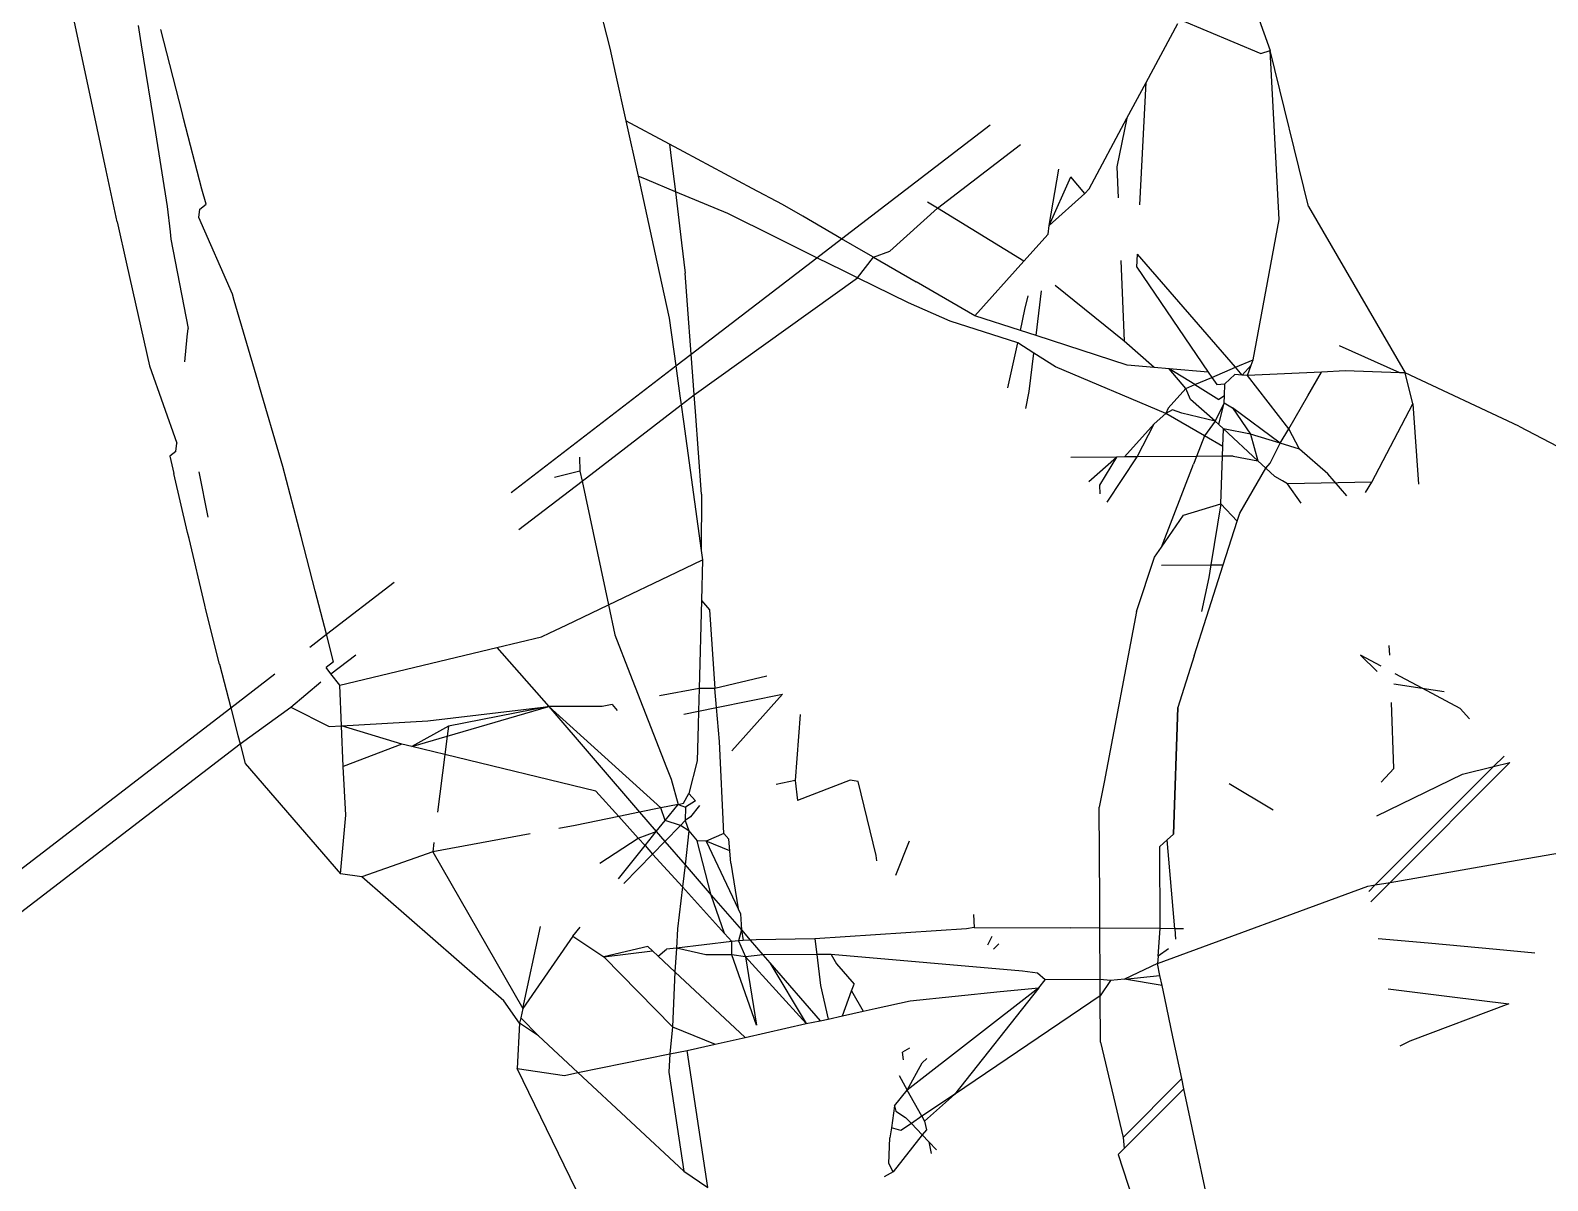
# Model space of a CAD drawing. Header units: inches. Extents: x 3324238 to 135265466, y -1036581 to 20094598.
# Drawn here: x 3354731.969 to 3354732.314, y -519088.5851 to -519088.3237 of the extents above; entities that cross this region are included whole.
import ezdxf

# ---------------------------------------------------------------- set-up
doc = ezdxf.new("R2010")
doc.units = ezdxf.units.IN
doc.header["$MEASUREMENT"] = 0

msp = doc.modelspace()

# ---------------------------------------------------------------- linework, layer by layer
for p, q in [((3354732.2447, -519088.31086, 0.00267), (3354732.25096, -519088.32831, 0.00267)), ((3354732.09784, -519088.31619, 0.00267), (3354732.10078, -519088.32777, 0.00267)), ((3354731.98213, -519088.33635, 0.00267), (3354731.97856, -519088.31976, 0.00267)), ((3354732.23043, -519088.32126, 0.00267), (3354732.24881, -519088.32899, 0.00267)), ((3354731.9935, -519088.32259, 0.00267), (3354731.99398, -519088.32556, 0.00267)), ((3354732.00351, -519088.34236, 0.00267), (3354731.99867, -519088.32356, 0.00267)), ((3354732.22275, -519088.33554, 0.00267), (3354732.22993, -519088.3222, 0.00267)), ((3354731.99398, -519088.32556, 0.00267), (3354731.99422, -519088.32701, 0.00267)), ((3354731.99422, -519088.32701, 0.00267), (3354731.99745, -519088.34702, 0.00267)), ((3354732.10078, -519088.32777, 0.00267), (3354732.10209, -519088.33369, 0.00267)), ((3354732.24881, -519088.32899, 0.00267), (3354732.25096, -519088.32831, 0.00267)), ((3354732.25299, -519088.36674, 0.00267), (3354732.25096, -519088.32831, 0.00267)), ((3354732.25962, -519088.36372, 0.00267), (3354732.25096, -519088.32831, 0.00267)), ((3354732.10209, -519088.33369, 0.00267), (3354732.10441, -519088.34425, 0.00267)), ((3354732.21837, -519088.34368, 0.00267), (3354732.22275, -519088.33554, 0.00267)), ((3354732.22132, -519088.36334, 0.00267), (3354732.22275, -519088.33554, 0.00267)), ((3354731.98626, -519088.3556, 0.00267), (3354731.98213, -519088.33635, 0.00267)), ((3354732.00387, -519088.34379, 0.00267), (3354732.00351, -519088.34236, 0.00267)), ((3354732.008, -519088.35984, 0.00267), (3354732.00387, -519088.34379, 0.00267)), ((3354732.11437, -519088.34958, 0.00267), (3354732.10441, -519088.34425, 0.00267)), ((3354732.10441, -519088.34425, 0.00267), (3354732.10719, -519088.35684, 0.00267)), ((3354732.15348, -519088.37108, 0.00267), (3354732.18724, -519088.34518, 0.00267)), ((3354732.20974, -519088.35973, 0.00267), (3354732.21837, -519088.34368, 0.00267)), ((3354732.21837, -519088.34368, 0.00267), (3354732.21608, -519088.35477, 0.00267)), ((3354731.99745, -519088.34702, 0.00267), (3354732.00015, -519088.36376, 0.00267)), ((3354732.11437, -519088.34958, 0.00267), (3354732.11484, -519088.3534, 0.00267)), ((3354732.11758, -519088.3513, 0.00267), (3354732.11437, -519088.34958, 0.00267)), ((3354732.13316, -519088.35964, 0.00267), (3354732.11758, -519088.3513, 0.00267)), ((3354732.1753, -519088.36412, 0.00267), (3354732.19415, -519088.34965, 0.00267)), ((3354731.98876, -519088.36721, 0.00267), (3354731.98626, -519088.3556, 0.00267)), ((3354732.11484, -519088.3534, 0.00267), (3354732.11569, -519088.3604, 0.00267)), ((3354732.20069, -519088.3681, 0.00267), (3354732.20289, -519088.3553, 0.00267)), ((3354732.21608, -519088.35477, 0.00267), (3354732.21637, -519088.3618, 0.00267)), ((3354732.00899, -519088.36323, 0.00267), (3354732.008, -519088.35984, 0.00267)), ((3354732.10924, -519088.3577, 0.00267), (3354732.10719, -519088.35684, 0.00267)), ((3354732.10719, -519088.35684, 0.00267), (3354732.10765, -519088.35892, 0.00267)), ((3354732.10765, -519088.35892, 0.00267), (3354732.11148, -519088.37635, 0.00267)), ((3354732.11569, -519088.3604, 0.00267), (3354732.10924, -519088.3577, 0.00267)), ((3354732.14001, -519088.3633, 0.00267), (3354732.13316, -519088.35964, 0.00267)), ((3354732.20069, -519088.3681, 0.00267), (3354732.20559, -519088.35705, 0.00267)), ((3354732.20881, -519088.36077, 0.00267), (3354732.20559, -519088.35705, 0.00267)), ((3354732.20881, -519088.36077, 0.00267), (3354732.20974, -519088.35973, 0.00267)), ((3354732.00755, -519088.36433, 0.00267), (3354732.00899, -519088.36323, 0.00267)), ((3354732.11569, -519088.3604, 0.00267), (3354732.1171, -519088.37202, 0.00267)), ((3354732.1276, -519088.36538, 0.00267), (3354732.11569, -519088.3604, 0.00267)), ((3354732.14465, -519088.36598, 0.00267), (3354732.14001, -519088.3633, 0.00267)), ((3354732.1753, -519088.36412, 0.00267), (3354732.17304, -519088.36274, 0.00267)), ((3354732.20069, -519088.3681, 0.00267), (3354732.20881, -519088.36077, 0.00267)), ((3354732.00015, -519088.36376, 0.00267), (3354732.0008, -519088.36952, 0.00267)), ((3354732.00736, -519088.36623, 0.00267), (3354732.00755, -519088.36433, 0.00267)), ((3354732.01498, -519088.38371, 0.00267), (3354732.00736, -519088.36623, 0.00267)), ((3354732.13845, -519088.37074, 0.00267), (3354732.1276, -519088.36538, 0.00267)), ((3354732.15348, -519088.37108, 0.00267), (3354732.14465, -519088.36598, 0.00267)), ((3354732.16443, -519088.37393, 0.00267), (3354732.1753, -519088.36412, 0.00267)), ((3354732.19495, -519088.3762, 0.00267), (3354732.1753, -519088.36412, 0.00267)), ((3354732.24709, -519088.39859, 0.00267), (3354732.25299, -519088.36674, 0.00267)), ((3354732.25962, -519088.36372, 0.00267), (3354732.2816, -519088.40158, 0.00267)), ((3354731.98876, -519088.36721, 0.00267), (3354731.99097, -519088.37706, 0.00267)), ((3354732.0008, -519088.36952, 0.00267), (3354732.00098, -519088.37117, 0.00267)), ((3354732.20045, -519088.37008, 0.00267), (3354732.19495, -519088.3762, 0.00267)), ((3354732.20045, -519088.37008, 0.00267), (3354732.20069, -519088.3681, 0.00267)), ((3354732.00098, -519088.37117, 0.00267), (3354732.00487, -519088.39147, 0.00267)), ((3354732.1171, -519088.37202, 0.00267), (3354732.11794, -519088.37891, 0.00267)), ((3354732.14787, -519088.37539, 0.00267), (3354732.13845, -519088.37074, 0.00267)), ((3354732.14787, -519088.37539, 0.00267), (3354732.15348, -519088.37108, 0.00267)), ((3354732.15901, -519088.37428, 0.00267), (3354732.15348, -519088.37108, 0.00267)), ((3354731.99097, -519088.37706, 0.00267), (3354731.99612, -519088.4, 0.00267)), ((3354732.11148, -519088.37635, 0.00267), (3354732.1143, -519088.38915, 0.00267)), ((3354732.1193, -519088.39731, 0.00267), (3354732.14787, -519088.37539, 0.00267)), ((3354732.15377, -519088.3783, 0.00267), (3354732.14787, -519088.37539, 0.00267)), ((3354732.15712, -519088.37996, 0.00267), (3354732.16075, -519088.37529, 0.00267)), ((3354732.16075, -519088.37529, 0.00267), (3354732.15901, -519088.37428, 0.00267)), ((3354732.16075, -519088.37529, 0.00267), (3354732.16443, -519088.37393, 0.00267)), ((3354732.16075, -519088.37529, 0.00267), (3354732.17047, -519088.3809, 0.00267)), ((3354732.18381, -519088.38861, 0.00267), (3354732.19495, -519088.3762, 0.00267)), ((3354732.21697, -519088.37606, 0.00267), (3354732.21774, -519088.39433, 0.00267)), ((3354732.22059, -519088.37757, 0.00267), (3354732.2208, -519088.37461, 0.00267)), ((3354732.24306, -519088.4003, 0.00267), (3354732.2208, -519088.37461, 0.00267)), ((3354732.11847, -519088.38607, 0.00267), (3354732.11794, -519088.37891, 0.00267)), ((3354732.11999, -519088.40657, 0.00267), (3354732.15712, -519088.37996, 0.00267)), ((3354732.15712, -519088.37996, 0.00267), (3354732.15377, -519088.3783, 0.00267)), ((3354732.16868, -519088.38567, 0.00267), (3354732.15712, -519088.37996, 0.00267)), ((3354732.22059, -519088.37757, 0.00267), (3354732.23685, -519088.4014, 0.00267)), ((3354732.01539, -519088.38511, 0.00267), (3354732.01498, -519088.38371, 0.00267)), ((3354732.18381, -519088.38861, 0.00267), (3354732.17047, -519088.3809, 0.00267)), ((3354732.19518, -519088.38716, 0.00267), (3354732.19594, -519088.38402, 0.00267)), ((3354732.19769, -519088.39309, 0.00267), (3354732.19891, -519088.38289, 0.00267)), ((3354732.21774, -519088.39433, 0.00267), (3354732.20205, -519088.3817, 0.00267)), ((3354732.02074, -519088.4034, 0.00267), (3354732.01539, -519088.38511, 0.00267)), ((3354732.1193, -519088.39731, 0.00267), (3354732.11847, -519088.38607, 0.00267)), ((3354732.17818, -519088.38981, 0.00267), (3354732.16868, -519088.38567, 0.00267)), ((3354732.19414, -519088.39195, 0.00267), (3354732.19518, -519088.38716, 0.00267)), ((3354732.1143, -519088.38915, 0.00267), (3354732.1158, -519088.4, 0.00267)), ((3354732.19352, -519088.39477, 0.00267), (3354732.17818, -519088.38981, 0.00267)), ((3354732.19414, -519088.39195, 0.00267), (3354732.18381, -519088.38861, 0.00267)), ((3354732.00412, -519088.39903, 0.00267), (3354732.00468, -519088.39339, 0.00267)), ((3354732.00468, -519088.39339, 0.00267), (3354732.00487, -519088.39147, 0.00267)), ((3354732.19769, -519088.39309, 0.00267), (3354732.19414, -519088.39195, 0.00267)), ((3354732.21841, -519088.39979, 0.00267), (3354732.19769, -519088.39309, 0.00267)), ((3354732.22456, -519088.40032, 0.00267), (3354732.21774, -519088.39433, 0.00267)), ((3354732.1158, -519088.4, 0.00267), (3354732.1193, -519088.39731, 0.00267)), ((3354732.11982, -519088.40437, 0.00267), (3354732.1193, -519088.39731, 0.00267)), ((3354732.1913, -519088.40495, 0.00267), (3354732.19352, -519088.39477, 0.00267)), ((3354732.19721, -519088.3971, 0.00267), (3354732.19352, -519088.39477, 0.00267)), ((3354732.19617, -519088.40578, 0.00267), (3354732.19721, -519088.3971, 0.00267)), ((3354732.20215, -519088.40023, 0.00267), (3354732.19721, -519088.3971, 0.00267)), ((3354732.28039, -519088.40154, 0.00267), (3354732.26669, -519088.39541, 0.00267)), ((3354731.99612, -519088.4, 0.00267), (3354732.00229, -519088.41756, 0.00267)), ((3354732.07835, -519088.42874, 0.00267), (3354732.1158, -519088.4, 0.00267)), ((3354732.1158, -519088.4, 0.00267), (3354732.11673, -519088.40675, 0.00267)), ((3354732.22719, -519088.41082, 0.00267), (3354732.20215, -519088.40023, 0.00267)), ((3354732.22456, -519088.40032, 0.00267), (3354732.21841, -519088.39979, 0.00267)), ((3354732.22795, -519088.40062, 0.00267), (3354732.22456, -519088.40032, 0.00267)), ((3354732.23176, -519088.4051, 0.00267), (3354732.22795, -519088.40062, 0.00267)), ((3354732.23685, -519088.4014, 0.00267), (3354732.22795, -519088.40062, 0.00267)), ((3354732.23381, -519088.40423, 0.00267), (3354732.22795, -519088.40062, 0.00267)), ((3354732.23767, -519088.40259, 0.00267), (3354732.24306, -519088.4003, 0.00267)), ((3354732.24306, -519088.4003, 0.00267), (3354732.24709, -519088.39859, 0.00267)), ((3354732.24459, -519088.40207, 0.00267), (3354732.24306, -519088.4003, 0.00267)), ((3354732.24665, -519088.39979, 0.00267), (3354732.24459, -519088.40207, 0.00267)), ((3354732.2458, -519088.40217, 0.00267), (3354732.24665, -519088.39979, 0.00267)), ((3354732.24665, -519088.39979, 0.00267), (3354732.24709, -519088.39859, 0.00267)), ((3354732.26796, -519088.40111, 0.00267), (3354732.26259, -519088.40137, 0.00267)), ((3354732.28039, -519088.40154, 0.00267), (3354732.26796, -519088.40111, 0.00267)), ((3354732.02112, -519088.40472, 0.00267), (3354732.02074, -519088.4034, 0.00267)), ((3354732.02604, -519088.42155, 0.00267), (3354732.02112, -519088.40472, 0.00267)), ((3354732.11999, -519088.40657, 0.00267), (3354732.11982, -519088.40437, 0.00267)), ((3354732.23176, -519088.4051, 0.00267), (3354732.23381, -519088.40423, 0.00267)), ((3354732.23381, -519088.40423, 0.00267), (3354732.23767, -519088.40259, 0.00267)), ((3354732.23381, -519088.40423, 0.00267), (3354732.23927, -519088.4076, 0.00267)), ((3354732.23685, -519088.4014, 0.00267), (3354732.23767, -519088.40259, 0.00267)), ((3354732.23767, -519088.40259, 0.00267), (3354732.2388, -519088.40424, 0.00267)), ((3354732.2388, -519088.40424, 0.00267), (3354732.24064, -519088.40409, 0.00267)), ((3354732.24055, -519088.40682, 0.00267), (3354732.24064, -519088.40409, 0.00267)), ((3354732.24289, -519088.40192, 0.00267), (3354732.24064, -519088.40409, 0.00267)), ((3354732.24459, -519088.40207, 0.00267), (3354732.24289, -519088.40192, 0.00267)), ((3354732.2458, -519088.40217, 0.00267), (3354732.24459, -519088.40207, 0.00267)), ((3354732.26259, -519088.40137, 0.00267), (3354732.2458, -519088.40217, 0.00267)), ((3354732.25515, -519088.41425, 0.00267), (3354732.2458, -519088.40217, 0.00267)), ((3354732.2595, -519088.40675, 0.00267), (3354732.26259, -519088.40137, 0.00267)), ((3354732.2816, -519088.40158, 0.00267), (3354732.28039, -519088.40154, 0.00267)), ((3354732.28339, -519088.40858, 0.00267), (3354732.2816, -519088.40158, 0.00267)), ((3354732.30746, -519088.41365, 0.00267), (3354732.2816, -519088.40158, 0.00267)), ((3354732.11673, -519088.40675, 0.00267), (3354732.11702, -519088.40885, 0.00267)), ((3354732.11702, -519088.40885, 0.00267), (3354732.11999, -519088.40657, 0.00267)), ((3354732.12027, -519088.41038, 0.00267), (3354732.11999, -519088.40657, 0.00267)), ((3354732.19538, -519088.40966, 0.00267), (3354732.19617, -519088.40578, 0.00267)), ((3354732.22773, -519088.4096, 0.00267), (3354732.23176, -519088.4051, 0.00267)), ((3354732.23285, -519088.40761, 0.00267), (3354732.23176, -519088.4051, 0.00267)), ((3354732.23845, -519088.41254, 0.00267), (3354732.23285, -519088.40761, 0.00267)), ((3354732.24055, -519088.40682, 0.00267), (3354732.23927, -519088.4076, 0.00267)), ((3354732.2405, -519088.40836, 0.00267), (3354732.24055, -519088.40682, 0.00267)), ((3354732.25515, -519088.41425, 0.00267), (3354732.2595, -519088.40675, 0.00267)), ((3354732.09447, -519088.42615, 0.00267), (3354732.11702, -519088.40885, 0.00267)), ((3354732.11702, -519088.40885, 0.00267), (3354732.11754, -519088.41264, 0.00267)), ((3354732.12165, -519088.42912, 0.00267), (3354732.12027, -519088.41038, 0.00267)), ((3354732.22455, -519088.41315, 0.00267), (3354732.22719, -519088.41082, 0.00267)), ((3354732.22773, -519088.4096, 0.00267), (3354732.22719, -519088.41082, 0.00267)), ((3354732.22871, -519088.40996, 0.00267), (3354732.22719, -519088.41082, 0.00267)), ((3354732.23602, -519088.41591, 0.00267), (3354732.22719, -519088.41082, 0.00267)), ((3354732.23085, -519088.41075, 0.00267), (3354732.22871, -519088.40996, 0.00267)), ((3354732.23845, -519088.41254, 0.00267), (3354732.23085, -519088.41075, 0.00267)), ((3354732.2405, -519088.40836, 0.00267), (3354732.23845, -519088.41254, 0.00267)), ((3354732.23929, -519088.41332, 0.00267), (3354732.2405, -519088.40836, 0.00267)), ((3354732.2405, -519088.40836, 0.00267), (3354732.2424, -519088.40953, 0.00267)), ((3354732.2424, -519088.40953, 0.00267), (3354732.24648, -519088.41551, 0.00267)), ((3354732.25322, -519088.41756, 0.00267), (3354732.2424, -519088.40953, 0.00267)), ((3354732.27408, -519088.42637, 0.00267), (3354732.28339, -519088.40858, 0.00267)), ((3354732.28339, -519088.40858, 0.00267), (3354732.28465, -519088.42683, 0.00267)), ((3354732.11754, -519088.41264, 0.00267), (3354732.12158, -519088.44195, 0.00267)), ((3354732.22455, -519088.41315, 0.00267), (3354732.21781, -519088.42068, 0.00267)), ((3354732.22068, -519088.42066, 0.00267), (3354732.22455, -519088.41315, 0.00267)), ((3354732.23845, -519088.41254, 0.00267), (3354732.23602, -519088.41591, 0.00267)), ((3354732.23929, -519088.41332, 0.00267), (3354732.23845, -519088.41254, 0.00267)), ((3354732.2403, -519088.41425, 0.00267), (3354732.23929, -519088.41332, 0.00267)), ((3354732.24017, -519088.4183, 0.00267), (3354732.2403, -519088.41425, 0.00267)), ((3354732.24813, -519088.42152, 0.00267), (3354732.2403, -519088.41425, 0.00267)), ((3354732.24648, -519088.41551, 0.00267), (3354732.2403, -519088.41425, 0.00267)), ((3354732.25322, -519088.41756, 0.00267), (3354732.25515, -519088.41425, 0.00267)), ((3354732.25758, -519088.41888, 0.00267), (3354732.25515, -519088.41425, 0.00267)), ((3354732.30746, -519088.41365, 0.00267), (3354732.34328, -519088.43236, 0.00267)), ((3354732.0021, -519088.41941, 0.00267), (3354732.00229, -519088.41756, 0.00267)), ((3354732.23602, -519088.41591, 0.00267), (3354732.2342, -519088.42054, 0.00267)), ((3354732.24017, -519088.4183, 0.00267), (3354732.23602, -519088.41591, 0.00267)), ((3354732.24009, -519088.42049, 0.00267), (3354732.24017, -519088.4183, 0.00267)), ((3354732.25322, -519088.41756, 0.00267), (3354732.24648, -519088.41551, 0.00267)), ((3354732.24648, -519088.41551, 0.00267), (3354732.24813, -519088.42152, 0.00267)), ((3354732.25095, -519088.42205, 0.00267), (3354732.25322, -519088.41756, 0.00267)), ((3354732.25758, -519088.41888, 0.00267), (3354732.25322, -519088.41756, 0.00267)), ((3354732.0021, -519088.41941, 0.00267), (3354732.00072, -519088.42048, 0.00267)), ((3354732.00072, -519088.42048, 0.00267), (3354732.00161, -519088.42443, 0.00267)), ((3354732.02642, -519088.42284, 0.00267), (3354732.02604, -519088.42155, 0.00267)), ((3354732.09388, -519088.42073, 0.00267), (3354732.09399, -519088.42387, 0.00267)), ((3354732.21599, -519088.4207, 0.00267), (3354732.2056, -519088.42079, 0.00267)), ((3354732.20973, -519088.42622, 0.00267), (3354732.21599, -519088.4207, 0.00267)), ((3354732.21599, -519088.4207, 0.00267), (3354732.2121, -519088.42706, 0.00267)), ((3354732.21385, -519088.43097, 0.00267), (3354732.22068, -519088.42066, 0.00267)), ((3354732.21781, -519088.42068, 0.00267), (3354732.21599, -519088.4207, 0.00267)), ((3354732.22068, -519088.42066, 0.00267), (3354732.21781, -519088.42068, 0.00267)), ((3354732.2342, -519088.42054, 0.00267), (3354732.22068, -519088.42066, 0.00267)), ((3354732.2342, -519088.42054, 0.00267), (3354732.23349, -519088.42235, 0.00267)), ((3354732.24009, -519088.42049, 0.00267), (3354732.2342, -519088.42054, 0.00267)), ((3354732.23973, -519088.43131, 0.00267), (3354732.24009, -519088.42049, 0.00267)), ((3354732.2425, -519088.42047, 0.00267), (3354732.24009, -519088.42049, 0.00267)), ((3354732.2425, -519088.42047, 0.00267), (3354732.24813, -519088.42152, 0.00267)), ((3354732.24994, -519088.42321, 0.00267), (3354732.24813, -519088.42152, 0.00267)), ((3354732.24994, -519088.42321, 0.00267), (3354732.25095, -519088.42205, 0.00267)), ((3354732.26402, -519088.42449, 0.00267), (3354732.25758, -519088.41888, 0.00267)), ((3354732.00478, -519088.43787, 0.00267), (3354732.00161, -519088.42443, 0.00267)), ((3354732.00732, -519088.42406, 0.00267), (3354732.00938, -519088.43434, 0.00267)), ((3354732.03056, -519088.43876, 0.00267), (3354732.02642, -519088.42284, 0.00267)), ((3354732.09399, -519088.42387, 0.00267), (3354732.08816, -519088.42533, 0.00267)), ((3354732.09399, -519088.42387, 0.00267), (3354732.09447, -519088.42615, 0.00267)), ((3354732.2262, -519088.44118, 0.00267), (3354732.23349, -519088.42235, 0.00267)), ((3354732.244, -519088.43343, 0.00267), (3354732.24994, -519088.42321, 0.00267)), ((3354732.25202, -519088.42514, 0.00267), (3354732.24994, -519088.42321, 0.00267)), ((3354732.25373, -519088.42612, 0.00267), (3354732.25202, -519088.42514, 0.00267)), ((3354732.26834, -519088.42948, 0.00267), (3354732.26402, -519088.42449, 0.00267)), ((3354732.08012, -519088.43717, 0.00267), (3354732.09447, -519088.42615, 0.00267)), ((3354732.09447, -519088.42615, 0.00267), (3354732.10049, -519088.45426, 0.00267)), ((3354732.2121, -519088.42706, 0.00267), (3354732.2122, -519088.42907, 0.00267)), ((3354732.2121, -519088.42706, 0.00267), (3354732.2122, -519088.42907, 0.00267)), ((3354732.25484, -519088.42676, 0.00267), (3354732.25373, -519088.42612, 0.00267)), ((3354732.25484, -519088.42676, 0.00267), (3354732.25373, -519088.42612, 0.00267)), ((3354732.27408, -519088.42637, 0.00267), (3354732.25484, -519088.42676, 0.00267)), ((3354732.25798, -519088.43116, 0.00267), (3354732.25484, -519088.42676, 0.00267)), ((3354732.27264, -519088.42878, 0.00267), (3354732.27408, -519088.42637, 0.00267)), ((3354732.12165, -519088.42912, 0.00267), (3354732.12158, -519088.44195, 0.00267)), ((3354732.23119, -519088.43389, 0.00267), (3354732.23973, -519088.43131, 0.00267)), ((3354732.23973, -519088.43131, 0.00267), (3354732.23743, -519088.44519, 0.00267)), ((3354732.24342, -519088.43525, 0.00267), (3354732.23973, -519088.43131, 0.00267)), ((3354732.2262, -519088.44118, 0.00267), (3354732.23119, -519088.43389, 0.00267)), ((3354732.24026, -519088.44517, 0.00267), (3354732.24342, -519088.43525, 0.00267)), ((3354732.24342, -519088.43525, 0.00267), (3354732.244, -519088.43343, 0.00267)), ((3354732.00509, -519088.43917, 0.00267), (3354732.00478, -519088.43787, 0.00267)), ((3354732.00868, -519088.45435, 0.00267), (3354732.00509, -519088.43917, 0.00267)), ((3354732.03377, -519088.45108, 0.00267), (3354732.03056, -519088.43876, 0.00267)), ((3354732.12158, -519088.44195, 0.00267), (3354732.12187, -519088.44404, 0.00267)), ((3354732.22465, -519088.44344, 0.00267), (3354732.2262, -519088.44118, 0.00267)), ((3354732.11602, -519088.44683, 0.00267), (3354732.12187, -519088.44404, 0.00267)), ((3354732.12187, -519088.44404, 0.00267), (3354732.12162, -519088.45329, 0.00267)), ((3354732.22055, -519088.45577, 0.00267), (3354732.22465, -519088.44344, 0.00267)), ((3354732.22625, -519088.44528, 0.00267), (3354732.23743, -519088.44519, 0.00267)), ((3354732.23647, -519088.45708, 0.00267), (3354732.24026, -519088.44517, 0.00267)), ((3354732.23743, -519088.44519, 0.00267), (3354732.23696, -519088.44806, 0.00267)), ((3354732.23743, -519088.44519, 0.00267), (3354732.24026, -519088.44517, 0.00267)), ((3354732.03635, -519088.46098, 0.00267), (3354732.05175, -519088.44916, 0.00267)), ((3354732.10049, -519088.45426, 0.00267), (3354732.11602, -519088.44683, 0.00267)), ((3354732.23696, -519088.44806, 0.00267), (3354732.23534, -519088.45578, 0.00267)), ((3354732.03635, -519088.46098, 0.00267), (3354732.03377, -519088.45108, 0.00267)), ((3354732.00894, -519088.45544, 0.00267), (3354732.00868, -519088.45435, 0.00267)), ((3354732.012, -519088.46779, 0.00267), (3354732.00894, -519088.45544, 0.00267)), ((3354732.09085, -519088.45887, 0.00267), (3354732.10049, -519088.45426, 0.00267)), ((3354732.10049, -519088.45426, 0.00267), (3354732.10195, -519088.46111, 0.00267)), ((3354732.12162, -519088.45329, 0.00267), (3354732.12107, -519088.47332, 0.00267)), ((3354732.12162, -519088.45329, 0.00267), (3354732.12343, -519088.45538, 0.00267)), ((3354732.12343, -519088.45538, 0.00267), (3354732.12463, -519088.47328, 0.00267)), ((3354732.22055, -519088.45577, 0.00267), (3354732.21315, -519088.49456, 0.00267)), ((3354732.08715, -519088.46064, 0.00267), (3354732.09085, -519088.45887, 0.00267)), ((3354732.23367, -519088.46588, 0.00267), (3354732.23647, -519088.45708, 0.00267)), ((3354732.03258, -519088.46388, 0.00267), (3354732.03635, -519088.46098, 0.00267)), ((3354732.03798, -519088.46723, 0.00267), (3354732.03635, -519088.46098, 0.00267)), ((3354732.07509, -519088.46398, 0.00267), (3354732.08523, -519088.46155, 0.00267)), ((3354732.08523, -519088.46155, 0.00267), (3354732.08715, -519088.46064, 0.00267)), ((3354732.10195, -519088.46111, 0.00267), (3354732.10535, -519088.46986, 0.00267)), ((3354732.03737, -519088.46998, 0.00267), (3354732.04299, -519088.46567, 0.00267)), ((3354732.03936, -519088.47251, 0.00267), (3354732.07509, -519088.46398, 0.00267)), ((3354732.07509, -519088.46398, 0.00267), (3354732.08689, -519088.47741, 0.00267)), ((3354732.23367, -519088.46588, 0.00267), (3354732.22992, -519088.47763, 0.00267)), ((3354732.2762, -519088.46824, 0.00267), (3354732.27144, -519088.4657, 0.00267)), ((3354732.27144, -519088.4657, 0.00267), (3354732.27529, -519088.46945, 0.00267)), ((3354732.27811, -519088.46571, 0.00267), (3354732.27802, -519088.46351, 0.00267)), ((3354732.012, -519088.46779, 0.00267), (3354732.01457, -519088.47769, 0.00267)), ((3354732.01457, -519088.47769, 0.00267), (3354732.02463, -519088.46997, 0.00267)), ((3354732.03798, -519088.46723, 0.00267), (3354732.03625, -519088.46856, 0.00267)), ((3354732.03737, -519088.46998, 0.00267), (3354732.03625, -519088.46856, 0.00267)), ((3354732.03936, -519088.47251, 0.00267), (3354732.03737, -519088.46998, 0.00267)), ((3354732.10535, -519088.46986, 0.00267), (3354732.11366, -519088.49124, 0.00267)), ((3354732.28547, -519088.4732, 0.00267), (3354732.27936, -519088.46994, 0.00267)), ((3354732.02821, -519088.47757, 0.00267), (3354732.03504, -519088.47177, 0.00267)), ((3354732.0398, -519088.48175, 0.00267), (3354732.03936, -519088.47251, 0.00267)), ((3354732.12107, -519088.47332, 0.00267), (3354732.11209, -519088.47497, 0.00267)), ((3354732.12107, -519088.47332, 0.00267), (3354732.12093, -519088.47847, 0.00267)), ((3354732.12463, -519088.47328, 0.00267), (3354732.12107, -519088.47332, 0.00267)), ((3354732.13651, -519088.47048, 0.00267), (3354732.12463, -519088.47328, 0.00267)), ((3354732.12504, -519088.47764, 0.00267), (3354732.12463, -519088.47328, 0.00267)), ((3354732.27906, -519088.47227, 0.00267), (3354732.28547, -519088.4732, 0.00267)), ((3354732.2941, -519088.47782, 0.00267), (3354732.28547, -519088.4732, 0.00267)), ((3354732.28547, -519088.4732, 0.00267), (3354732.29052, -519088.47394, 0.00267)), ((3354732.10129, -519088.47696, 0.00267), (3354732.09901, -519088.47738, 0.00267)), ((3354732.10129, -519088.47696, 0.00267), (3354732.10245, -519088.47831, 0.00267)), ((3354732.12504, -519088.47764, 0.00267), (3354732.14008, -519088.4746, 0.00267)), ((3354732.12852, -519088.48743, 0.00267), (3354732.14008, -519088.4746, 0.00267)), ((3354732.27908, -519088.49148, 0.00267), (3354732.27851, -519088.4765, 0.00267)), ((3354729.99548, -519090.02729, 0.00267), (3354732.01457, -519088.47769, 0.00267)), ((3354732.01457, -519088.47769, 0.00267), (3354732.0162, -519088.48396, 0.00267)), ((3354732.0167, -519088.48585, 0.00267), (3354732.02821, -519088.47757, 0.00267)), ((3354732.02821, -519088.47757, 0.00267), (3354732.03697, -519088.48191, 0.00267)), ((3354732.0398, -519088.48175, 0.00267), (3354732.05938, -519088.48064, 0.00267)), ((3354732.05938, -519088.48064, 0.00267), (3354732.08689, -519088.47741, 0.00267)), ((3354732.06378, -519088.48414, 0.00267), (3354732.08689, -519088.47741, 0.00267)), ((3354732.08689, -519088.47741, 0.00267), (3354732.06406, -519088.48186, 0.00267)), ((3354732.09901, -519088.47738, 0.00267), (3354732.08689, -519088.47741, 0.00267)), ((3354732.11241, -519088.50044, 0.00267), (3354732.08689, -519088.47741, 0.00267)), ((3354732.08689, -519088.47741, 0.00267), (3354732.10754, -519088.50143, 0.00267)), ((3354732.11759, -519088.47915, 0.00267), (3354732.12093, -519088.47847, 0.00267)), ((3354732.12093, -519088.47847, 0.00267), (3354732.12084, -519088.48161, 0.00267)), ((3354732.12093, -519088.47847, 0.00267), (3354732.12504, -519088.47764, 0.00267)), ((3354732.12575, -519088.48533, 0.00267), (3354732.12504, -519088.47764, 0.00267)), ((3354732.14408, -519088.47921, 0.00267), (3354732.14291, -519088.49421, 0.00267)), ((3354732.22992, -519088.47763, 0.00267), (3354732.22893, -519088.5064, 0.00267)), ((3354732.22893, -519088.5064, 0.00267), (3354732.22992, -519088.47763, 0.00267)), ((3354732.2941, -519088.47782, 0.00267), (3354732.29628, -519088.48019, 0.00267)), ((3354732.0162, -519088.48396, 0.00267), (3354732.0167, -519088.48585, 0.00267)), ((3354732.03697, -519088.48191, 0.00267), (3354732.0398, -519088.48175, 0.00267)), ((3354732.04015, -519088.49102, 0.00267), (3354732.0398, -519088.48175, 0.00267)), ((3354732.05347, -519088.48592, 0.00267), (3354732.0398, -519088.48175, 0.00267)), ((3354732.06406, -519088.48186, 0.00267), (3354732.05577, -519088.48647, 0.00267)), ((3354732.05577, -519088.48647, 0.00267), (3354732.06378, -519088.48414, 0.00267)), ((3354732.06378, -519088.48414, 0.00267), (3354732.06326, -519088.48829, 0.00267)), ((3354732.06406, -519088.48186, 0.00267), (3354732.06378, -519088.48414, 0.00267)), ((3354732.12084, -519088.48161, 0.00267), (3354732.12062, -519088.48971, 0.00267)), ((3354730.04173, -519090.00158, 0.00267), (3354732.0167, -519088.48585, 0.00267)), ((3354732.0167, -519088.48585, 0.00267), (3354732.01786, -519088.49033, 0.00267)), ((3354732.05347, -519088.48592, 0.00267), (3354732.04015, -519088.49102, 0.00267)), ((3354732.05577, -519088.48647, 0.00267), (3354732.05347, -519088.48592, 0.00267)), ((3354732.06326, -519088.48829, 0.00267), (3354732.05577, -519088.48647, 0.00267)), ((3354732.12669, -519088.50628, 0.00267), (3354732.12575, -519088.48533, 0.00267)), ((3354732.01786, -519088.49033, 0.00267), (3354732.03952, -519088.51538, 0.00267)), ((3354732.04078, -519088.5021, 0.00267), (3354732.04015, -519088.49102, 0.00267)), ((3354732.06326, -519088.48829, 0.00267), (3354732.06163, -519088.50138, 0.00267)), ((3354732.09757, -519088.49661, 0.00267), (3354732.06326, -519088.48829, 0.00267)), ((3354732.12062, -519088.48971, 0.00267), (3354732.11877, -519088.49714, 0.00267)), ((3354732.30174, -519088.49104, 0.00267), (3354732.27484, -519088.51795, 0.00267)), ((3354732.30543, -519088.49012, 0.00267), (3354732.27819, -519088.51736, 0.00267)), ((3354732.29469, -519088.4928, 0.00267), (3354732.30174, -519088.49104, 0.00267)), ((3354732.30411, -519088.48867, 0.00267), (3354732.30174, -519088.49104, 0.00267)), ((3354732.30174, -519088.49104, 0.00267), (3354732.30543, -519088.49012, 0.00267)), ((3354732.11366, -519088.49124, 0.00267), (3354732.1147, -519088.49392, 0.00267)), ((3354732.1147, -519088.49392, 0.00267), (3354732.11629, -519088.49962, 0.00267)), ((3354732.14291, -519088.49421, 0.00267), (3354732.13862, -519088.49509, 0.00267)), ((3354732.14291, -519088.49421, 0.00267), (3354732.14348, -519088.49878, 0.00267)), ((3354732.15545, -519088.49412, 0.00267), (3354732.14348, -519088.49878, 0.00267)), ((3354732.15726, -519088.49443, 0.00267), (3354732.15545, -519088.49412, 0.00267)), ((3354732.16132, -519088.51127, 0.00267), (3354732.15726, -519088.49443, 0.00267)), ((3354732.27518, -519088.50227, 0.00267), (3354732.29469, -519088.4928, 0.00267)), ((3354732.27618, -519088.49455, 0.00267), (3354732.27908, -519088.49148, 0.00267)), ((3354732.09757, -519088.49661, 0.00267), (3354732.10281, -519088.5024, 0.00267)), ((3354732.11753, -519088.49939, 0.00267), (3354732.11877, -519088.49714, 0.00267)), ((3354732.11877, -519088.49714, 0.00267), (3354732.12024, -519088.49884, 0.00267)), ((3354732.21315, -519088.49456, 0.00267), (3354732.21206, -519088.50025, 0.00267)), ((3354732.24158, -519088.49489, 0.00267), (3354732.25163, -519088.50084, 0.00267)), ((3354732.11241, -519088.50044, 0.00267), (3354732.10754, -519088.50143, 0.00267)), ((3354732.11629, -519088.49962, 0.00267), (3354732.11241, -519088.50044, 0.00267)), ((3354732.11333, -519088.50333, 0.00267), (3354732.11241, -519088.50044, 0.00267)), ((3354732.11333, -519088.50333, 0.00267), (3354732.11629, -519088.49962, 0.00267)), ((3354732.11629, -519088.49962, 0.00267), (3354732.11753, -519088.49939, 0.00267)), ((3354732.11629, -519088.49962, 0.00267), (3354732.118, -519088.5003, 0.00267)), ((3354732.118, -519088.5003, 0.00267), (3354732.11794, -519088.50326, 0.00267)), ((3354732.12024, -519088.49884, 0.00267), (3354732.118, -519088.5003, 0.00267)), ((3354732.12118, -519088.49992, 0.00267), (3354732.11914, -519088.50249, 0.00267)), ((3354732.21218, -519088.52162, 0.00267), (3354732.21206, -519088.50025, 0.00267)), ((3354732.03952, -519088.51538, 0.00267), (3354732.04078, -519088.5021, 0.00267)), ((3354732.09291, -519088.50442, 0.00267), (3354732.08918, -519088.50511, 0.00267)), ((3354732.10281, -519088.5024, 0.00267), (3354732.09291, -519088.50442, 0.00267)), ((3354732.10754, -519088.50143, 0.00267), (3354732.10281, -519088.5024, 0.00267)), ((3354732.10281, -519088.5024, 0.00267), (3354732.10723, -519088.50728, 0.00267)), ((3354732.10754, -519088.50143, 0.00267), (3354732.11134, -519088.50582, 0.00267)), ((3354732.11134, -519088.50582, 0.00267), (3354732.11333, -519088.50333, 0.00267)), ((3354732.11682, -519088.50442, 0.00267), (3354732.11328, -519088.50806, 0.00267)), ((3354732.11682, -519088.50442, 0.00267), (3354732.11333, -519088.50333, 0.00267)), ((3354732.11794, -519088.50326, 0.00267), (3354732.11682, -519088.50442, 0.00267)), ((3354732.11877, -519088.50565, 0.00267), (3354732.11682, -519088.50442, 0.00267)), ((3354732.11914, -519088.50249, 0.00267), (3354732.11794, -519088.50326, 0.00267)), ((3354732.11794, -519088.50326, 0.00267), (3354732.11877, -519088.50565, 0.00267)), ((3354732.08264, -519088.50632, 0.00267), (3354732.0605, -519088.51041, 0.00267)), ((3354732.06076, -519088.5083, 0.00267), (3354732.0605, -519088.51041, 0.00267)), ((3354732.09848, -519088.51297, 0.00267), (3354732.10723, -519088.50728, 0.00267)), ((3354732.10723, -519088.50728, 0.00267), (3354732.11134, -519088.50582, 0.00267)), ((3354732.10723, -519088.50728, 0.00267), (3354732.1088, -519088.50901, 0.00267)), ((3354732.1088, -519088.50901, 0.00267), (3354732.11134, -519088.50582, 0.00267)), ((3354732.11328, -519088.50806, 0.00267), (3354732.11051, -519088.51091, 0.00267)), ((3354732.11134, -519088.50582, 0.00267), (3354732.11328, -519088.50806, 0.00267)), ((3354732.11328, -519088.50806, 0.00267), (3354732.11788, -519088.51336, 0.00267)), ((3354732.11877, -519088.50565, 0.00267), (3354732.11788, -519088.51336, 0.00267)), ((3354732.11877, -519088.50565, 0.00267), (3354732.12066, -519088.50788, 0.00267)), ((3354732.12268, -519088.50798, 0.00267), (3354732.12066, -519088.50788, 0.00267)), ((3354732.12383, -519088.52023, 0.00267), (3354732.12066, -519088.50788, 0.00267)), ((3354732.12669, -519088.50628, 0.00267), (3354732.12268, -519088.50798, 0.00267)), ((3354732.12805, -519088.51015, 0.00267), (3354732.12268, -519088.50798, 0.00267)), ((3354732.12268, -519088.50798, 0.00267), (3354732.12994, -519088.52335, 0.00267)), ((3354732.12781, -519088.50757, 0.00267), (3354732.12669, -519088.50628, 0.00267)), ((3354732.12805, -519088.51015, 0.00267), (3354732.12781, -519088.50757, 0.00267)), ((3354732.16579, -519088.51569, 0.00267), (3354732.16894, -519088.50791, 0.00267)), ((3354732.22584, -519088.5092, 0.00267), (3354732.22754, -519088.50766, 0.00267)), ((3354732.22893, -519088.5064, 0.00267), (3354732.22754, -519088.50766, 0.00267)), ((3354732.22924, -519088.52788, 0.00267), (3354732.22754, -519088.50766, 0.00267)), ((3354732.0605, -519088.51041, 0.00267), (3354732.0444, -519088.5161, 0.00267)), ((3354732.0605, -519088.51041, 0.00267), (3354732.08098, -519088.54604, 0.00267)), ((3354732.10275, -519088.51658, 0.00267), (3354732.1088, -519088.50901, 0.00267)), ((3354732.11051, -519088.51091, 0.00267), (3354732.10399, -519088.51763, 0.00267)), ((3354732.1088, -519088.50901, 0.00267), (3354732.11051, -519088.51091, 0.00267)), ((3354732.11051, -519088.51091, 0.00267), (3354732.11729, -519088.51839, 0.00267)), ((3354732.12831, -519088.51297, 0.00267), (3354732.12805, -519088.51015, 0.00267)), ((3354732.12831, -519088.51297, 0.00267), (3354732.12805, -519088.51015, 0.00267)), ((3354732.16148, -519088.51243, 0.00267), (3354732.16132, -519088.51127, 0.00267)), ((3354732.22593, -519088.52786, 0.00267), (3354732.22584, -519088.5092, 0.00267)), ((3354732.30532, -519088.51264, 0.00267), (3354732.32331, -519088.50951, 0.00267)), ((3354732.11788, -519088.51336, 0.00267), (3354732.11729, -519088.51839, 0.00267)), ((3354732.11788, -519088.51336, 0.00267), (3354732.12383, -519088.52023, 0.00267)), ((3354732.12831, -519088.51297, 0.00267), (3354732.12994, -519088.52335, 0.00267)), ((3354732.27819, -519088.51736, 0.00267), (3354732.30532, -519088.51264, 0.00267)), ((3354732.0444, -519088.5161, 0.00267), (3354732.03952, -519088.51538, 0.00267)), ((3354732.07668, -519088.54424, 0.00267), (3354732.0444, -519088.5161, 0.00267)), ((3354732.11729, -519088.51839, 0.00267), (3354732.11619, -519088.52793, 0.00267)), ((3354732.11729, -519088.51839, 0.00267), (3354732.12686, -519088.52896, 0.00267)), ((3354732.2253, -519088.53578, 0.00267), (3354732.27311, -519088.51825, 0.00267)), ((3354732.27311, -519088.51825, 0.00267), (3354732.27484, -519088.51795, 0.00267)), ((3354732.27484, -519088.51795, 0.00267), (3354732.27335, -519088.51944, 0.00267)), ((3354732.27819, -519088.51736, 0.00267), (3354732.27381, -519088.52174, 0.00267)), ((3354732.27484, -519088.51795, 0.00267), (3354732.27819, -519088.51736, 0.00267)), ((3354732.12686, -519088.52896, 0.00267), (3354732.12383, -519088.52023, 0.00267)), ((3354732.12383, -519088.52023, 0.00267), (3354732.13069, -519088.52815, 0.00267)), ((3354732.21221, -519088.52776, 0.00267), (3354732.21218, -519088.52162, 0.00267)), ((3354732.12994, -519088.52335, 0.00267), (3354732.13053, -519088.52448, 0.00267)), ((3354732.13053, -519088.52448, 0.00267), (3354732.13069, -519088.52815, 0.00267)), ((3354732.18348, -519088.52469, 0.00267), (3354732.18363, -519088.52758, 0.00267)), ((3354732.08098, -519088.54604, 0.00267), (3354732.08502, -519088.5274, 0.00267)), ((3354732.09239, -519088.52958, 0.00267), (3354732.094, -519088.52755, 0.00267)), ((3354732.11619, -519088.52793, 0.00267), (3354732.11592, -519088.5323, 0.00267)), ((3354732.12852, -519088.5308, 0.00267), (3354732.12686, -519088.52896, 0.00267)), ((3354732.13069, -519088.52815, 0.00267), (3354732.13004, -519088.53062, 0.00267)), ((3354732.13069, -519088.52815, 0.00267), (3354732.1327, -519088.53047, 0.00267)), ((3354732.13069, -519088.52815, 0.00267), (3354732.13107, -519088.53056, 0.00267)), ((3354732.18192, -519088.52793, 0.00267), (3354732.14739, -519088.53018, 0.00267)), ((3354732.18363, -519088.52758, 0.00267), (3354732.18192, -519088.52793, 0.00267)), ((3354732.18363, -519088.52758, 0.00267), (3354732.20547, -519088.52772, 0.00267)), ((3354732.21221, -519088.52776, 0.00267), (3354732.20547, -519088.52772, 0.00267)), ((3354732.21228, -519088.53941, 0.00267), (3354732.21221, -519088.52776, 0.00267)), ((3354732.22593, -519088.52786, 0.00267), (3354732.21221, -519088.52776, 0.00267)), ((3354732.22544, -519088.5341, 0.00267), (3354732.22593, -519088.52786, 0.00267)), ((3354732.22924, -519088.52788, 0.00267), (3354732.22593, -519088.52786, 0.00267)), ((3354732.22924, -519088.52788, 0.00267), (3354732.22944, -519088.53028, 0.00267)), ((3354732.23125, -519088.52789, 0.00267), (3354732.22924, -519088.52788, 0.00267)), ((3354732.09239, -519088.52958, 0.00267), (3354732.08098, -519088.54604, 0.00267)), ((3354732.09239, -519088.52958, 0.00267), (3354732.09939, -519088.53426, 0.00267)), ((3354732.1094, -519088.53196, 0.00267), (3354732.09939, -519088.53426, 0.00267)), ((3354732.1094, -519088.53196, 0.00267), (3354732.11046, -519088.53295, 0.00267)), ((3354732.11592, -519088.5323, 0.00267), (3354732.11367, -519088.53256, 0.00267)), ((3354732.11592, -519088.5323, 0.00267), (3354732.11558, -519088.53772, 0.00267)), ((3354732.12852, -519088.5308, 0.00267), (3354732.11592, -519088.5323, 0.00267)), ((3354732.12263, -519088.53382, 0.00267), (3354732.11592, -519088.5323, 0.00267)), ((3354732.13004, -519088.53062, 0.00267), (3354732.12852, -519088.5308, 0.00267)), ((3354732.12854, -519088.5338, 0.00267), (3354732.12852, -519088.5308, 0.00267)), ((3354732.13107, -519088.53056, 0.00267), (3354732.13004, -519088.53062, 0.00267)), ((3354732.13004, -519088.53062, 0.00267), (3354732.13165, -519088.53426, 0.00267)), ((3354732.1327, -519088.53047, 0.00267), (3354732.13107, -519088.53056, 0.00267)), ((3354732.13406, -519088.53039, 0.00267), (3354732.1327, -519088.53047, 0.00267)), ((3354732.1327, -519088.53047, 0.00267), (3354732.13558, -519088.53379, 0.00267)), ((3354732.14739, -519088.53018, 0.00267), (3354732.13406, -519088.53039, 0.00267)), ((3354732.14739, -519088.53018, 0.00267), (3354732.14784, -519088.53376, 0.00267)), ((3354732.1867, -519088.53155, 0.00267), (3354732.18773, -519088.5296, 0.00267)), ((3354732.18803, -519088.53256, 0.00267), (3354732.18925, -519088.53136, 0.00267)), ((3354732.28686, -519088.5312, 0.00267), (3354732.27551, -519088.53017, 0.00267)), ((3354732.3024, -519088.53262, 0.00267), (3354732.28686, -519088.5312, 0.00267)), ((3354732.09939, -519088.53426, 0.00267), (3354732.11046, -519088.53295, 0.00267)), ((3354732.09939, -519088.53426, 0.00267), (3354732.11502, -519088.55017, 0.00267)), ((3354732.11046, -519088.53295, 0.00267), (3354732.11174, -519088.53414, 0.00267)), ((3354732.11174, -519088.53414, 0.00267), (3354732.11367, -519088.53256, 0.00267)), ((3354732.11174, -519088.53414, 0.00267), (3354732.11558, -519088.53772, 0.00267)), ((3354732.12854, -519088.5338, 0.00267), (3354732.12263, -519088.53382, 0.00267)), ((3354732.13165, -519088.53426, 0.00267), (3354732.12854, -519088.5338, 0.00267)), ((3354732.1341, -519088.54983, 0.00267), (3354732.12854, -519088.5338, 0.00267)), ((3354732.13558, -519088.53379, 0.00267), (3354732.13165, -519088.53426, 0.00267)), ((3354732.13165, -519088.53426, 0.00267), (3354732.1341, -519088.54983, 0.00267)), ((3354732.13165, -519088.53426, 0.00267), (3354732.14539, -519088.54943, 0.00267)), ((3354732.14784, -519088.53376, 0.00267), (3354732.13558, -519088.53379, 0.00267)), ((3354732.13558, -519088.53379, 0.00267), (3354732.13716, -519088.53562, 0.00267)), ((3354732.13716, -519088.53562, 0.00267), (3354732.14539, -519088.54943, 0.00267)), ((3354732.13716, -519088.53562, 0.00267), (3354732.1486, -519088.54883, 0.00267)), ((3354732.15114, -519088.53375, 0.00267), (3354732.14784, -519088.53376, 0.00267)), ((3354732.14784, -519088.53376, 0.00267), (3354732.14872, -519088.5408, 0.00267)), ((3354732.19464, -519088.53757, 0.00267), (3354732.15114, -519088.53375, 0.00267)), ((3354732.15114, -519088.53375, 0.00267), (3354732.15234, -519088.53589, 0.00267)), ((3354732.15234, -519088.53589, 0.00267), (3354732.15633, -519088.54049, 0.00267)), ((3354732.2253, -519088.53578, 0.00267), (3354732.21783, -519088.53932, 0.00267)), ((3354732.22544, -519088.5341, 0.00267), (3354732.2253, -519088.53578, 0.00267)), ((3354732.22588, -519088.5385, 0.00267), (3354732.2253, -519088.53578, 0.00267)), ((3354732.22779, -519088.53248, 0.00267), (3354732.22544, -519088.5341, 0.00267)), ((3354732.31111, -519088.53341, 0.00267), (3354732.3024, -519088.53262, 0.00267)), ((3354732.11558, -519088.53772, 0.00267), (3354732.11502, -519088.55017, 0.00267)), ((3354732.11558, -519088.53772, 0.00267), (3354732.13158, -519088.55261, 0.00267)), ((3354732.19805, -519088.538, 0.00267), (3354732.19464, -519088.53757, 0.00267)), ((3354732.19974, -519088.53952, 0.00267), (3354732.19805, -519088.538, 0.00267)), ((3354732.21783, -519088.53932, 0.00267), (3354732.21464, -519088.53964, 0.00267)), ((3354732.21783, -519088.53932, 0.00267), (3354732.22588, -519088.5385, 0.00267)), ((3354732.22637, -519088.54081, 0.00267), (3354732.21783, -519088.53932, 0.00267)), ((3354732.22637, -519088.54081, 0.00267), (3354732.22588, -519088.5385, 0.00267)), ((3354732.14872, -519088.5408, 0.00267), (3354732.15046, -519088.54842, 0.00267)), ((3354732.15367, -519088.5477, 0.00267), (3354732.15577, -519088.54201, 0.00267)), ((3354732.15577, -519088.54201, 0.00267), (3354732.15633, -519088.54049, 0.00267)), ((3354732.15577, -519088.54201, 0.00267), (3354732.15837, -519088.54665, 0.00267)), ((3354732.19834, -519088.5413, 0.00267), (3354732.16841, -519088.56457, 0.00267)), ((3354732.16909, -519088.54427, 0.00267), (3354732.18955, -519088.54219, 0.00267)), ((3354732.19834, -519088.5413, 0.00267), (3354732.17912, -519088.56553, 0.00267)), ((3354732.18955, -519088.54219, 0.00267), (3354732.19834, -519088.5413, 0.00267)), ((3354732.19834, -519088.5413, 0.00267), (3354732.19974, -519088.53952, 0.00267)), ((3354732.21228, -519088.53941, 0.00267), (3354732.19974, -519088.53952, 0.00267)), ((3354732.2123, -519088.54312, 0.00267), (3354732.21228, -519088.53941, 0.00267)), ((3354732.21464, -519088.53964, 0.00267), (3354732.21228, -519088.53941, 0.00267)), ((3354732.21464, -519088.53964, 0.00267), (3354732.2123, -519088.54312, 0.00267)), ((3354732.22698, -519088.54369, 0.00267), (3354732.22637, -519088.54081, 0.00267)), ((3354732.2778, -519088.54155, 0.00267), (3354732.29174, -519088.54328, 0.00267)), ((3354732.08025, -519088.54937, 0.00267), (3354732.07668, -519088.54424, 0.00267)), ((3354732.08098, -519088.54604, 0.00267), (3354732.08052, -519088.54815, 0.00267)), ((3354732.15837, -519088.54665, 0.00267), (3354732.16114, -519088.54604, 0.00267)), ((3354732.16114, -519088.54604, 0.00267), (3354732.16909, -519088.54427, 0.00267)), ((3354732.21013, -519088.54461, 0.00267), (3354732.17912, -519088.56553, 0.00267)), ((3354732.2123, -519088.54312, 0.00267), (3354732.21013, -519088.54461, 0.00267)), ((3354732.21235, -519088.55368, 0.00267), (3354732.2123, -519088.54312, 0.00267)), ((3354732.22883, -519088.55243, 0.00267), (3354732.22698, -519088.54369, 0.00267)), ((3354732.30522, -519088.54496, 0.00267), (3354732.28266, -519088.55341, 0.00267)), ((3354732.29174, -519088.54328, 0.00267), (3354732.30522, -519088.54496, 0.00267)), ((3354732.08025, -519088.54937, 0.00267), (3354732.07968, -519088.55968, 0.00267)), ((3354732.08052, -519088.54815, 0.00267), (3354732.08025, -519088.54937, 0.00267)), ((3354732.08454, -519088.55224, 0.00267), (3354732.08025, -519088.54937, 0.00267)), ((3354732.08052, -519088.54815, 0.00267), (3354732.08454, -519088.55224, 0.00267)), ((3354732.13158, -519088.55261, 0.00267), (3354732.14539, -519088.54943, 0.00267)), ((3354732.14539, -519088.54943, 0.00267), (3354732.1486, -519088.54883, 0.00267)), ((3354732.1486, -519088.54883, 0.00267), (3354732.15046, -519088.54842, 0.00267)), ((3354732.15046, -519088.54842, 0.00267), (3354732.15367, -519088.5477, 0.00267)), ((3354732.15367, -519088.5477, 0.00267), (3354732.15837, -519088.54665, 0.00267)), ((3354732.08454, -519088.55224, 0.00267), (3354732.09353, -519088.5606, 0.00267)), ((3354732.11502, -519088.55017, 0.00267), (3354732.11444, -519088.55635, 0.00267)), ((3354732.11502, -519088.55017, 0.00267), (3354732.12474, -519088.55414, 0.00267)), ((3354732.12474, -519088.55414, 0.00267), (3354732.13158, -519088.55261, 0.00267)), ((3354732.23084, -519088.56196, 0.00267), (3354732.22883, -519088.55243, 0.00267)), ((3354732.09353, -519088.5606, 0.00267), (3354732.11444, -519088.55635, 0.00267)), ((3354732.11444, -519088.55635, 0.00267), (3354732.11418, -519088.56047, 0.00267)), ((3354732.11444, -519088.55635, 0.00267), (3354732.11834, -519088.55556, 0.00267)), ((3354732.11834, -519088.55556, 0.00267), (3354732.12474, -519088.55414, 0.00267)), ((3354732.12303, -519088.58672, 0.00267), (3354732.11834, -519088.55556, 0.00267)), ((3354732.1689, -519088.555, 0.00267), (3354732.16736, -519088.55596, 0.00267)), ((3354732.16759, -519088.5577, 0.00267), (3354732.16736, -519088.55596, 0.00267)), ((3354732.21235, -519088.55368, 0.00267), (3354732.21749, -519088.57531, 0.00267)), ((3354732.28266, -519088.55341, 0.00267), (3354732.28042, -519088.5546, 0.00267)), ((3354732.09895, -519088.59921, 0.00267), (3354732.07968, -519088.55968, 0.00267)), ((3354732.07968, -519088.55968, 0.00267), (3354732.09045, -519088.56122, 0.00267)), ((3354732.16841, -519088.56457, 0.00267), (3354732.17179, -519088.55834, 0.00267)), ((3354732.17179, -519088.55834, 0.00267), (3354732.17288, -519088.55735, 0.00267)), ((3354732.09045, -519088.56122, 0.00267), (3354732.09353, -519088.5606, 0.00267)), ((3354732.09353, -519088.5606, 0.00267), (3354732.11761, -519088.58299, 0.00267)), ((3354732.11418, -519088.56047, 0.00267), (3354732.11761, -519088.58299, 0.00267)), ((3354732.16656, -519088.56128, 0.00267), (3354732.16841, -519088.56457, 0.00267)), ((3354732.23084, -519088.56196, 0.00267), (3354732.21749, -519088.57531, 0.00267)), ((3354732.23133, -519088.56424, 0.00267), (3354732.23084, -519088.56196, 0.00267)), ((3354732.16554, -519088.56816, 0.00267), (3354732.16841, -519088.56457, 0.00267)), ((3354732.17174, -519088.57052, 0.00267), (3354732.16841, -519088.56457, 0.00267)), ((3354732.17912, -519088.56553, 0.00267), (3354732.17174, -519088.57052, 0.00267)), ((3354732.17912, -519088.56553, 0.00267), (3354732.17234, -519088.57159, 0.00267)), ((3354732.23133, -519088.56424, 0.00267), (3354732.21772, -519088.57785, 0.00267)), ((3354732.23509, -519088.58201, 0.00267), (3354732.23133, -519088.56424, 0.00267)), ((3354732.16554, -519088.56816, 0.00267), (3354732.1648, -519088.57314, 0.00267)), ((3354732.16554, -519088.56816, 0.00267), (3354732.16581, -519088.56937, 0.00267)), ((3354732.16581, -519088.56937, 0.00267), (3354732.16803, -519088.57077, 0.00267)), ((3354732.1648, -519088.57314, 0.00267), (3354732.16446, -519088.57542, 0.00267)), ((3354732.16696, -519088.57374, 0.00267), (3354732.1648, -519088.57314, 0.00267)), ((3354732.16934, -519088.57214, 0.00267), (3354732.16696, -519088.57374, 0.00267)), ((3354732.16803, -519088.57077, 0.00267), (3354732.16934, -519088.57214, 0.00267)), ((3354732.17174, -519088.57052, 0.00267), (3354732.16934, -519088.57214, 0.00267)), ((3354732.16934, -519088.57214, 0.00267), (3354732.17182, -519088.57474, 0.00267)), ((3354732.17174, -519088.57052, 0.00267), (3354732.17234, -519088.57159, 0.00267)), ((3354732.17275, -519088.57357, 0.00267), (3354732.17182, -519088.57474, 0.00267)), ((3354732.17234, -519088.57159, 0.00267), (3354732.17275, -519088.57357, 0.00267)), ((3354732.16425, -519088.58123, 0.00267), (3354732.16446, -519088.57542, 0.00267)), ((3354732.17182, -519088.57474, 0.00267), (3354732.16517, -519088.58313, 0.00267)), ((3354732.17182, -519088.57474, 0.00267), (3354732.17332, -519088.57632, 0.00267)), ((3354732.17332, -519088.57632, 0.00267), (3354732.17387, -519088.57895, 0.00267)), ((3354732.17332, -519088.57632, 0.00267), (3354732.17508, -519088.57815, 0.00267)), ((3354732.21749, -519088.57531, 0.00267), (3354732.21772, -519088.57785, 0.00267)), ((3354732.21772, -519088.57785, 0.00267), (3354732.2164, -519088.57917, 0.00267)), ((3354732.2164, -519088.57917, 0.00267), (3354732.22164, -519088.59546, 0.00267)), ((3354732.11761, -519088.58299, 0.00267), (3354732.12303, -519088.58672, 0.00267)), ((3354732.16517, -519088.58313, 0.00267), (3354732.16315, -519088.5843, 0.00267)), ((3354732.16517, -519088.58313, 0.00267), (3354732.16425, -519088.58123, 0.00267)), ((3354732.2353, -519088.58303, 0.00267), (3354732.23509, -519088.58201, 0.00267)), ((3354732.23822, -519088.59682, 0.00267), (3354732.2353, -519088.58303, 0.00267))]:
    msp.add_line(p, q)

doc.saveas('drawing.dxf')
